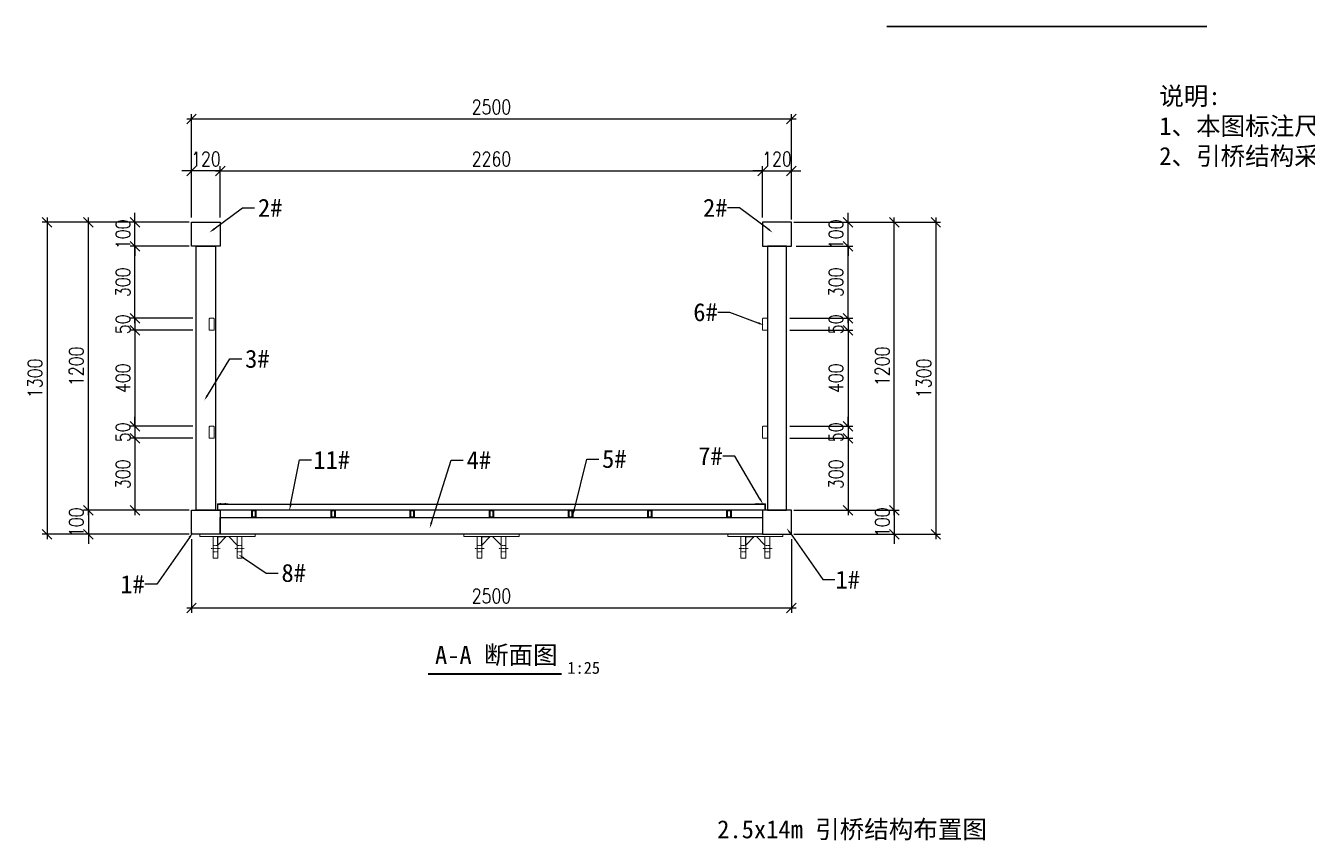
# Model space of a CAD drawing. Header units: millimetres. Extents: x 11827 to 862553, y 15071 to 134256.
# Drawn here: x 679003 to 689686, y 85042 to 91832 of the extents above; entities that cross this region are included whole.
import ezdxf
from ezdxf import colors
from ezdxf.entities.mleader import LeaderData, LeaderLine
from ezdxf.math import Vec2, Vec3

# ---------------------------------------------------------------- set-up
doc = ezdxf.new("R2010")
doc.units = ezdxf.units.MM
doc.linetypes.add('DASHDOT', pattern=[1, 0.5, -0.25, 0, -0.25])
for name, color, linetype, lineweight in [('图框', 7, 'Continuous', 13), ('型材', 7, 'Continuous', 15), ('结构', 52, 'Continuous', 18)]:
    doc.layers.add(name, color=color, linetype=linetype, lineweight=lineweight)
for name, color, linetype in [('打印图框', 255, 'Continuous'), ('文字', 7, 'Continuous'), ('标注', 9, 'Continuous'), ('铝横梁', 220, 'Continuous'), ('铝通', 4, 'Continuous'), ('面板', 44, 'Continuous')]:
    doc.layers.add(name, color=color, linetype=linetype)
doc.styles.add('Arial', font='')
doc.styles.add('HZTXT', font='txtw.shx', dxfattribs={"width": 0.8, "bigfont": 'hztxtw.shx'})
doc.styles.get('Arial').set_extended_font_data('STXihei')
doc.dimstyles.new('DIM-40-SC0.5', dxfattribs={"dimscale": 40, "dimtxt": 3, "dimasz": 2, "dimexe": 1, "dimexo": 1, "dimgap": 1, "dimtad": 1, "dimdec": 1, "dimlfac": 0.5, "dimdsep": 46, "dimtxsty": 'HZTXT', "dimblk": 'OBLIQUE', "dimcen": 0, "dimdle": 1, "dimclrd": 9, "dimclre": 9, "dimclrt": 2, "dimadec": 1, "dimazin": 0, "dimtfac": 1, "dimtdec": 1, "dimtix": 1, "dimtmove": 2, "dimatfit": 3, "dimldrblk": 'OBLIQUE', "dimfxl": 10, "dimtolj": 1, "dimtzin": 0, "dimarcsym": 1})

# ---------------------------------------------------------------- blocks, each defined once
blk = doc.blocks.new('_Oblique')
at = {"color": 0, "linetype": 'ByBlock', "lineweight": -2}
blk.add_line((-0.5, -0.5), (0.5, 0.5), dxfattribs=at)
blk = doc.blocks.new('*D749')
at = {"layer": 'Defpoints', "color": 0, "transparency": 16777216}
for p in [(680385, 90621), (680385, 90193, 0), (680625, 90193, 0)]:
    blk.add_point(p, dxfattribs=at)
at = {"layer": '标注', "color": 9, "lineweight": -2, "transparency": 16777216}
for p, q in [((680385, 90621), (680305, 90621)), ((680385, 90233), (680385, 90661)), ((680625, 90621), (680385, 90621)), ((680625, 90233), (680625, 90661)), ((680625, 90621), (680705, 90621))]:
    blk.add_line(p, q, dxfattribs=at)
at = {"layer": '标注', "color": 9, "lineweight": -2, "transparency": 16777216, "xscale": 80, "yscale": 80, "zscale": 80}
blk.add_blockref('_Oblique', (680385, 90621), dxfattribs=at)
at = {"layer": '标注', "color": 9, "lineweight": -2, "transparency": 16777216, "xscale": 80, "yscale": 80, "zscale": 80, "rotation": 180}
blk.add_blockref('_Oblique', (680625, 90621), dxfattribs=at)
at = {"layer": '标注', "color": 2, "transparency": 16777216, "insert": (680505, 90721), "char_height": 120, "attachment_point": 5, "style": 'HZTXT'}
blk.add_mtext('\\A1;120', dxfattribs=at)
blk = doc.blocks.new('*D750')
at = {"layer": 'Defpoints', "color": 0, "transparency": 16777216}
for p in [(685145, 90621), (680625, 90193), (685145, 90193)]:
    blk.add_point(p, dxfattribs=at)
at = {"layer": '标注', "color": 9, "lineweight": -2, "transparency": 16777216}
for p, q in [((680585, 90621), (685185, 90621)), ((680625, 90233), (680625, 90661)), ((685145, 90233), (685145, 90661))]:
    blk.add_line(p, q, dxfattribs=at)
at = {"layer": '标注', "color": 9, "lineweight": -2, "transparency": 16777216, "xscale": 80, "yscale": 80, "zscale": 80, "rotation": 180}
blk.add_blockref('_Oblique', (680625, 90621), dxfattribs=at)
at = {"layer": '标注', "color": 9, "lineweight": -2, "transparency": 16777216, "xscale": 80, "yscale": 80, "zscale": 80}
blk.add_blockref('_Oblique', (685145, 90621), dxfattribs=at)
at = {"layer": '标注', "color": 2, "transparency": 16777216, "insert": (682885, 90721), "char_height": 120, "attachment_point": 5, "style": 'HZTXT'}
blk.add_mtext('\\A1;2260', dxfattribs=at)
blk = doc.blocks.new('*D751')
at = {"layer": 'Defpoints', "color": 0, "transparency": 16777216}
for p in [(685385, 90621), (685145, 90193, 0), (685385, 90175)]:
    blk.add_point(p, dxfattribs=at)
at = {"layer": '标注', "color": 9, "lineweight": -2, "transparency": 16777216}
for p, q in [((685145, 90621), (685065, 90621)), ((685145, 90233), (685145, 90661)), ((685145, 90621), (685385, 90621)), ((685385, 90215), (685385, 90661)), ((685385, 90621), (685465, 90621))]:
    blk.add_line(p, q, dxfattribs=at)
at = {"layer": '标注', "color": 9, "lineweight": -2, "transparency": 16777216, "xscale": 80, "yscale": 80, "zscale": 80}
blk.add_blockref('_Oblique', (685145, 90621), dxfattribs=at)
at = {"layer": '标注', "color": 9, "lineweight": -2, "transparency": 16777216, "xscale": 80, "yscale": 80, "zscale": 80, "rotation": 180}
blk.add_blockref('_Oblique', (685385, 90621), dxfattribs=at)
at = {"layer": '标注', "color": 2, "transparency": 16777216, "insert": (685265, 90721), "char_height": 120, "attachment_point": 5, "style": 'HZTXT'}
blk.add_mtext('\\A1;120', dxfattribs=at)
blk = doc.blocks.new('*D752')
at = {"layer": 'Defpoints', "color": 0, "transparency": 16777216}
for p in [(685385, 91055), (680385, 90193), (685385, 90193)]:
    blk.add_point(p, dxfattribs=at)
at = {"layer": '标注', "color": 9, "lineweight": -2, "transparency": 16777216}
for p, q in [((680345, 91055), (685425, 91055)), ((680385, 90233), (680385, 91095)), ((685385, 90233), (685385, 91095))]:
    blk.add_line(p, q, dxfattribs=at)
at = {"layer": '标注', "color": 9, "lineweight": -2, "transparency": 16777216, "xscale": 80, "yscale": 80, "zscale": 80, "rotation": 180}
blk.add_blockref('_Oblique', (680385, 91055), dxfattribs=at)
at = {"layer": '标注', "color": 9, "lineweight": -2, "transparency": 16777216, "xscale": 80, "yscale": 80, "zscale": 80}
blk.add_blockref('_Oblique', (685385, 91055), dxfattribs=at)
at = {"layer": '标注', "color": 2, "transparency": 16777216, "insert": (682885, 91155), "char_height": 120, "attachment_point": 5, "style": 'HZTXT'}
blk.add_mtext('\\A1;2500', dxfattribs=at)
blk = doc.blocks.new('*D753')
at = {"layer": 'Defpoints', "color": 0, "transparency": 16777216}
for p in [(680385, 87593), (685385, 87593), (685385, 86979)]:
    blk.add_point(p, dxfattribs=at)
at = {"layer": '标注', "color": 9, "lineweight": -2, "transparency": 16777216}
for p, q in [((680385, 87553), (680385, 86939)), ((685385, 87553), (685385, 86939)), ((680345, 86979), (685425, 86979))]:
    blk.add_line(p, q, dxfattribs=at)
at = {"layer": '标注', "color": 9, "lineweight": -2, "transparency": 16777216, "xscale": 80, "yscale": 80, "zscale": 80, "rotation": 180}
blk.add_blockref('_Oblique', (680385, 86979), dxfattribs=at)
at = {"layer": '标注', "color": 9, "lineweight": -2, "transparency": 16777216, "xscale": 80, "yscale": 80, "zscale": 80}
blk.add_blockref('_Oblique', (685385, 86979), dxfattribs=at)
at = {"layer": '标注', "color": 2, "transparency": 16777216, "insert": (682885, 87079), "char_height": 120, "attachment_point": 5, "style": 'HZTXT'}
blk.add_mtext('\\A1;2500', dxfattribs=at)
blk = doc.blocks.new('*D754')
at = {"layer": 'Defpoints', "color": 0, "transparency": 16777216}
for p in [(685365, 90193), (686243, 90193), (685365, 87793)]:
    blk.add_point(p, dxfattribs=at)
at = {"layer": '标注', "color": 9, "lineweight": -2, "transparency": 16777216}
for p, q in [((685405, 90193), (686283, 90193)), ((686243, 87753), (686243, 90233)), ((685405, 87793), (686283, 87793))]:
    blk.add_line(p, q, dxfattribs=at)
at = {"layer": '标注', "color": 9, "lineweight": -2, "transparency": 16777216, "xscale": 80, "yscale": 80, "zscale": 80}
for p, rotation in [((686243, 90193), 90), ((686243, 87793), 270)]:
    blk.add_blockref('_Oblique', p, dxfattribs=dict(at, rotation=rotation))
at = {"layer": '标注', "color": 2, "transparency": 16777216, "insert": (686143, 88993), "char_height": 120, "attachment_point": 5, "rotation": 90, "style": 'HZTXT'}
blk.add_mtext('\\A1;1200', dxfattribs=at)
blk = doc.blocks.new('*D755')
at = {"layer": 'Defpoints', "color": 0, "transparency": 16777216}
for p in [(685365, 90193, 0), (685365, 87593, 0), (686589, 87593)]:
    blk.add_point(p, dxfattribs=at)
at = {"layer": '标注', "color": 9, "lineweight": -2, "transparency": 16777216}
for p, q in [((685405, 90193), (686629, 90193)), ((686589, 90233), (686589, 87553)), ((685405, 87593), (686629, 87593))]:
    blk.add_line(p, q, dxfattribs=at)
at = {"layer": '标注', "color": 9, "lineweight": -2, "transparency": 16777216, "xscale": 80, "yscale": 80, "zscale": 80}
for p, rotation in [((686589, 90193), 90), ((686589, 87593), 270)]:
    blk.add_blockref('_Oblique', p, dxfattribs=dict(at, rotation=rotation))
at = {"layer": '标注', "color": 2, "transparency": 16777216, "insert": (686489, 88893), "char_height": 120, "attachment_point": 5, "rotation": 90, "style": 'HZTXT'}
blk.add_mtext('\\A1;1300', dxfattribs=at)
blk = doc.blocks.new('*D756')
at = {"layer": 'Defpoints', "color": 0, "transparency": 16777216}
for p in [(685365, 87793, 0), (685365, 87593, 0), (686243, 87593)]:
    blk.add_point(p, dxfattribs=at)
at = {"layer": '标注', "color": 9, "lineweight": -2, "transparency": 16777216}
for p, q in [((686243, 87793), (686243, 87873)), ((685405, 87793), (686283, 87793)), ((686243, 87793), (686243, 87593)), ((685405, 87593), (686283, 87593)), ((686243, 87593), (686243, 87513))]:
    blk.add_line(p, q, dxfattribs=at)
at = {"layer": '标注', "color": 9, "lineweight": -2, "transparency": 16777216, "xscale": 80, "yscale": 80, "zscale": 80}
for p, rotation in [((686243, 87793), 270), ((686243, 87593), 90)]:
    blk.add_blockref('_Oblique', p, dxfattribs=dict(at, rotation=rotation))
at = {"layer": '标注', "color": 2, "transparency": 16777216, "insert": (686143, 87693), "char_height": 120, "attachment_point": 5, "rotation": 90, "style": 'HZTXT'}
blk.add_mtext('\\A1;100', dxfattribs=at)
blk = doc.blocks.new('*D757')
at = {"layer": 'Defpoints', "color": 0, "transparency": 16777216}
for p in [(679526, 90193), (680405, 90193), (680405, 87793)]:
    blk.add_point(p, dxfattribs=at)
at = {"layer": '标注', "color": 9, "lineweight": -2, "transparency": 16777216}
for p, q in [((680365, 90193), (679486, 90193)), ((679526, 87753), (679526, 90233)), ((680365, 87793), (679486, 87793))]:
    blk.add_line(p, q, dxfattribs=at)
at = {"layer": '标注', "color": 9, "lineweight": -2, "transparency": 16777216, "xscale": 80, "yscale": 80, "zscale": 80}
for p, rotation in [((679526, 90193), 90), ((679526, 87793), 270)]:
    blk.add_blockref('_Oblique', p, dxfattribs=dict(at, rotation=rotation))
at = {"layer": '标注', "color": 2, "transparency": 16777216, "insert": (679426, 88993), "char_height": 120, "attachment_point": 5, "rotation": 90, "style": 'HZTXT'}
blk.add_mtext('\\A1;1200', dxfattribs=at)
blk = doc.blocks.new('*D758')
at = {"layer": 'Defpoints', "color": 0, "transparency": 16777216}
for p in [(679913, 90193), (680405, 90193), (680405, 89993)]:
    blk.add_point(p, dxfattribs=at)
at = {"layer": '标注', "color": 9, "lineweight": -2, "transparency": 16777216}
for p, q in [((679913, 90193), (679913, 90273)), ((680365, 90193), (679873, 90193)), ((679913, 89993), (679913, 90193)), ((680365, 89993), (679873, 89993)), ((679913, 89993), (679913, 89913))]:
    blk.add_line(p, q, dxfattribs=at)
at = {"layer": '标注', "color": 9, "lineweight": -2, "transparency": 16777216, "xscale": 80, "yscale": 80, "zscale": 80}
for p, rotation in [((679913, 90193), 270), ((679913, 89993), 90)]:
    blk.add_blockref('_Oblique', p, dxfattribs=dict(at, rotation=rotation))
at = {"layer": '标注', "color": 2, "transparency": 16777216, "insert": (679813, 90093), "char_height": 120, "attachment_point": 5, "rotation": 90, "style": 'HZTXT'}
blk.add_mtext('\\A1;100', dxfattribs=at)
blk = doc.blocks.new('*D759')
at = {"layer": 'Defpoints', "color": 0, "transparency": 16777216}
for p in [(680405, 90193, 0), (679181, 87593), (680405, 87593, 0)]:
    blk.add_point(p, dxfattribs=at)
at = {"layer": '标注', "color": 9, "lineweight": -2, "transparency": 16777216}
for p, q in [((680365, 90193), (679141, 90193)), ((679181, 90233), (679181, 87553)), ((680365, 87593), (679141, 87593))]:
    blk.add_line(p, q, dxfattribs=at)
at = {"layer": '标注', "color": 9, "lineweight": -2, "transparency": 16777216, "xscale": 80, "yscale": 80, "zscale": 80}
for p, rotation in [((679181, 90193), 90), ((679181, 87593), 270)]:
    blk.add_blockref('_Oblique', p, dxfattribs=dict(at, rotation=rotation))
at = {"layer": '标注', "color": 2, "transparency": 16777216, "insert": (679081, 88893), "char_height": 120, "attachment_point": 5, "rotation": 90, "style": 'HZTXT'}
blk.add_mtext('\\A1;1300', dxfattribs=at)
blk = doc.blocks.new('*D760')
at = {"layer": 'Defpoints', "color": 0, "transparency": 16777216}
for p in [(679913, 89993), (680405, 89993, 0), (680437, 89393)]:
    blk.add_point(p, dxfattribs=at)
at = {"layer": '标注', "color": 9, "lineweight": -2, "transparency": 16777216}
for p, q in [((680365, 89993), (679873, 89993)), ((679913, 89353), (679913, 90033)), ((680397, 89393), (679873, 89393))]:
    blk.add_line(p, q, dxfattribs=at)
at = {"layer": '标注', "color": 9, "lineweight": -2, "transparency": 16777216, "xscale": 80, "yscale": 80, "zscale": 80}
for p, rotation in [((679913, 89993), 90), ((679913, 89393), 270)]:
    blk.add_blockref('_Oblique', p, dxfattribs=dict(at, rotation=rotation))
at = {"layer": '标注', "color": 2, "transparency": 16777216, "insert": (679813, 89693), "char_height": 120, "attachment_point": 5, "rotation": 90, "style": 'HZTXT'}
blk.add_mtext('\\A1;300', dxfattribs=at)
blk = doc.blocks.new('*D761')
at = {"layer": 'Defpoints', "color": 0, "transparency": 16777216}
for p in [(680437, 88393, 0), (679913, 87793), (680405, 87793, 0)]:
    blk.add_point(p, dxfattribs=at)
at = {"layer": '标注', "color": 9, "lineweight": -2, "transparency": 16777216}
for p, q in [((680397, 88393), (679873, 88393)), ((679913, 88433), (679913, 87753)), ((680365, 87793), (679873, 87793))]:
    blk.add_line(p, q, dxfattribs=at)
at = {"layer": '标注', "color": 9, "lineweight": -2, "transparency": 16777216, "xscale": 80, "yscale": 80, "zscale": 80}
for p, rotation in [((679913, 88393), 90), ((679913, 87793), 270)]:
    blk.add_blockref('_Oblique', p, dxfattribs=dict(at, rotation=rotation))
at = {"layer": '标注', "color": 2, "transparency": 16777216, "insert": (679813, 88093), "char_height": 120, "attachment_point": 5, "rotation": 90, "style": 'HZTXT'}
blk.add_mtext('\\A1;300', dxfattribs=at)
blk = doc.blocks.new('*D762')
at = {"layer": 'Defpoints', "color": 0, "transparency": 16777216}
for p in [(680437, 89393), (679913, 89293), (680437, 89293)]:
    blk.add_point(p, dxfattribs=at)
at = {"layer": '标注', "color": 9, "lineweight": -2, "transparency": 16777216}
for p, q in [((679913, 89393), (679913, 89473)), ((680397, 89393), (679873, 89393)), ((679913, 89393), (679913, 89293)), ((680397, 89293), (679873, 89293)), ((679913, 89293), (679913, 89213))]:
    blk.add_line(p, q, dxfattribs=at)
at = {"layer": '标注', "color": 9, "lineweight": -2, "transparency": 16777216, "xscale": 80, "yscale": 80, "zscale": 80}
for p, rotation in [((679913, 89393), 270), ((679913, 89293), 90)]:
    blk.add_blockref('_Oblique', p, dxfattribs=dict(at, rotation=rotation))
at = {"layer": '标注', "color": 2, "transparency": 16777216, "insert": (679813, 89343), "char_height": 120, "attachment_point": 5, "rotation": 90, "style": 'HZTXT'}
blk.add_mtext('\\A1;50', dxfattribs=at)
blk = doc.blocks.new('*D763')
at = {"layer": 'Defpoints', "color": 0, "transparency": 16777216}
for p in [(680437, 88493), (679913, 88393), (680437, 88393)]:
    blk.add_point(p, dxfattribs=at)
at = {"layer": '标注', "color": 9, "lineweight": -2, "transparency": 16777216}
for p, q in [((679913, 88493), (679913, 88573)), ((680397, 88493), (679873, 88493)), ((679913, 88493), (679913, 88393)), ((680397, 88393), (679873, 88393)), ((679913, 88393), (679913, 88313))]:
    blk.add_line(p, q, dxfattribs=at)
at = {"layer": '标注', "color": 9, "lineweight": -2, "transparency": 16777216, "xscale": 80, "yscale": 80, "zscale": 80}
for p, rotation in [((679913, 88493), 270), ((679913, 88393), 90)]:
    blk.add_blockref('_Oblique', p, dxfattribs=dict(at, rotation=rotation))
at = {"layer": '标注', "color": 2, "transparency": 16777216, "insert": (679813, 88443), "char_height": 120, "attachment_point": 5, "rotation": 90, "style": 'HZTXT'}
blk.add_mtext('\\A1;50', dxfattribs=at)
blk = doc.blocks.new('*D764')
at = {"layer": 'Defpoints', "color": 0, "transparency": 16777216}
for p in [(680405, 87793, 0), (679526, 87593), (680405, 87593, 0)]:
    blk.add_point(p, dxfattribs=at)
at = {"layer": '标注', "color": 9, "lineweight": -2, "transparency": 16777216}
for p, q in [((679526, 87793), (679526, 87873)), ((680365, 87793), (679486, 87793)), ((679526, 87793), (679526, 87593)), ((680365, 87593), (679486, 87593)), ((679526, 87593), (679526, 87513))]:
    blk.add_line(p, q, dxfattribs=at)
at = {"layer": '标注', "color": 9, "lineweight": -2, "transparency": 16777216, "xscale": 80, "yscale": 80, "zscale": 80}
for p, rotation in [((679526, 87793), 270), ((679526, 87593), 90)]:
    blk.add_blockref('_Oblique', p, dxfattribs=dict(at, rotation=rotation))
at = {"layer": '标注', "color": 2, "transparency": 16777216, "insert": (679426, 87693), "char_height": 120, "attachment_point": 5, "rotation": 90, "style": 'HZTXT'}
blk.add_mtext('\\A1;100', dxfattribs=at)
blk = doc.blocks.new('*D765')
at = {"layer": 'Defpoints', "color": 0, "transparency": 16777216}
for p in [(680437, 89293), (679913, 88493), (680437, 88493, 0)]:
    blk.add_point(p, dxfattribs=at)
at = {"layer": '标注', "color": 9, "lineweight": -2, "transparency": 16777216}
for p, q in [((679913, 89333), (679913, 88453)), ((680397, 89293), (679873, 89293)), ((680397, 88493), (679873, 88493))]:
    blk.add_line(p, q, dxfattribs=at)
at = {"layer": '标注', "color": 9, "lineweight": -2, "transparency": 16777216, "xscale": 80, "yscale": 80, "zscale": 80}
for p, rotation in [((679913, 89293), 90), ((679913, 88493), 270)]:
    blk.add_blockref('_Oblique', p, dxfattribs=dict(at, rotation=rotation))
at = {"layer": '标注', "color": 2, "transparency": 16777216, "insert": (679813, 88893), "char_height": 120, "attachment_point": 5, "rotation": 90, "style": 'HZTXT'}
blk.add_mtext('\\A1;400', dxfattribs=at)
blk = doc.blocks.new('*D766')
at = {"layer": 'Defpoints', "color": 0, "transparency": 16777216}
for p in [(685385, 90193, 0), (685857, 90193), (685385, 89993, 0)]:
    blk.add_point(p, dxfattribs=at)
at = {"layer": '标注', "color": 9, "lineweight": -2, "transparency": 16777216}
for p, q in [((685857, 90193), (685857, 90273)), ((685425, 90193), (685897, 90193)), ((685857, 89993), (685857, 90193)), ((685425, 89993), (685897, 89993)), ((685857, 89993), (685857, 89913))]:
    blk.add_line(p, q, dxfattribs=at)
at = {"layer": '标注', "color": 9, "lineweight": -2, "transparency": 16777216, "xscale": 80, "yscale": 80, "zscale": 80}
for p, rotation in [((685857, 90193), 270), ((685857, 89993), 90)]:
    blk.add_blockref('_Oblique', p, dxfattribs=dict(at, rotation=rotation))
at = {"layer": '标注', "color": 2, "transparency": 16777216, "insert": (685757, 90093), "char_height": 120, "attachment_point": 5, "rotation": 90, "style": 'HZTXT'}
blk.add_mtext('\\A1;100', dxfattribs=at)
blk = doc.blocks.new('*D767')
at = {"layer": 'Defpoints', "color": 0, "transparency": 16777216}
for p in [(685385, 89993), (685857, 89993), (685333, 89393)]:
    blk.add_point(p, dxfattribs=at)
at = {"layer": '标注', "color": 9, "lineweight": -2, "transparency": 16777216}
for p, q in [((685425, 89993), (685897, 89993)), ((685857, 89353), (685857, 90033)), ((685373, 89393), (685897, 89393))]:
    blk.add_line(p, q, dxfattribs=at)
at = {"layer": '标注', "color": 9, "lineweight": -2, "transparency": 16777216, "xscale": 80, "yscale": 80, "zscale": 80}
for p, rotation in [((685857, 89993), 90), ((685857, 89393), 270)]:
    blk.add_blockref('_Oblique', p, dxfattribs=dict(at, rotation=rotation))
at = {"layer": '标注', "color": 2, "transparency": 16777216, "insert": (685757, 89693), "char_height": 120, "attachment_point": 5, "rotation": 90, "style": 'HZTXT'}
blk.add_mtext('\\A1;300', dxfattribs=at)
blk = doc.blocks.new('*D768')
at = {"layer": 'Defpoints', "color": 0, "transparency": 16777216}
for p in [(685333, 88393, 0), (685365, 87793, 0), (685857, 87793)]:
    blk.add_point(p, dxfattribs=at)
at = {"layer": '标注', "color": 9, "lineweight": -2, "transparency": 16777216}
for p, q in [((685373, 88393), (685897, 88393)), ((685857, 88433), (685857, 87753)), ((685405, 87793), (685897, 87793))]:
    blk.add_line(p, q, dxfattribs=at)
at = {"layer": '标注', "color": 9, "lineweight": -2, "transparency": 16777216, "xscale": 80, "yscale": 80, "zscale": 80}
for p, rotation in [((685857, 88393), 90), ((685857, 87793), 270)]:
    blk.add_blockref('_Oblique', p, dxfattribs=dict(at, rotation=rotation))
at = {"layer": '标注', "color": 2, "transparency": 16777216, "insert": (685757, 88093), "char_height": 120, "attachment_point": 5, "rotation": 90, "style": 'HZTXT'}
blk.add_mtext('\\A1;300', dxfattribs=at)
blk = doc.blocks.new('*D769')
at = {"layer": 'Defpoints', "color": 0, "transparency": 16777216}
for p in [(685333, 89393), (685333, 89293), (685857, 89293)]:
    blk.add_point(p, dxfattribs=at)
at = {"layer": '标注', "color": 9, "lineweight": -2, "transparency": 16777216}
for p, q in [((685857, 89393), (685857, 89473)), ((685373, 89393), (685897, 89393)), ((685857, 89393), (685857, 89293)), ((685373, 89293), (685897, 89293)), ((685857, 89293), (685857, 89213))]:
    blk.add_line(p, q, dxfattribs=at)
at = {"layer": '标注', "color": 9, "lineweight": -2, "transparency": 16777216, "xscale": 80, "yscale": 80, "zscale": 80}
for p, rotation in [((685857, 89393), 270), ((685857, 89293), 90)]:
    blk.add_blockref('_Oblique', p, dxfattribs=dict(at, rotation=rotation))
at = {"layer": '标注', "color": 2, "transparency": 16777216, "insert": (685757, 89343), "char_height": 120, "attachment_point": 5, "rotation": 90, "style": 'HZTXT'}
blk.add_mtext('\\A1;50', dxfattribs=at)
blk = doc.blocks.new('*D770')
at = {"layer": 'Defpoints', "color": 0, "transparency": 16777216}
for p in [(685333, 88493), (685333, 88393), (685857, 88393)]:
    blk.add_point(p, dxfattribs=at)
at = {"layer": '标注', "color": 9, "lineweight": -2, "transparency": 16777216}
for p, q in [((685857, 88493), (685857, 88573)), ((685373, 88493), (685897, 88493)), ((685857, 88493), (685857, 88393)), ((685373, 88393), (685897, 88393)), ((685857, 88393), (685857, 88313))]:
    blk.add_line(p, q, dxfattribs=at)
at = {"layer": '标注', "color": 9, "lineweight": -2, "transparency": 16777216, "xscale": 80, "yscale": 80, "zscale": 80}
for p, rotation in [((685857, 88493), 270), ((685857, 88393), 90)]:
    blk.add_blockref('_Oblique', p, dxfattribs=dict(at, rotation=rotation))
at = {"layer": '标注', "color": 2, "transparency": 16777216, "insert": (685757, 88443), "char_height": 120, "attachment_point": 5, "rotation": 90, "style": 'HZTXT'}
blk.add_mtext('\\A1;50', dxfattribs=at)
blk = doc.blocks.new('*D771')
at = {"layer": 'Defpoints', "color": 0, "transparency": 16777216}
for p in [(685333, 89293), (685333, 88493, 0), (685857, 88493)]:
    blk.add_point(p, dxfattribs=at)
at = {"layer": '标注', "color": 9, "lineweight": -2, "transparency": 16777216}
for p, q in [((685857, 89333), (685857, 88453)), ((685373, 89293), (685897, 89293)), ((685373, 88493), (685897, 88493))]:
    blk.add_line(p, q, dxfattribs=at)
at = {"layer": '标注', "color": 9, "lineweight": -2, "transparency": 16777216, "xscale": 80, "yscale": 80, "zscale": 80}
for p, rotation in [((685857, 89293), 90), ((685857, 88493), 270)]:
    blk.add_blockref('_Oblique', p, dxfattribs=dict(at, rotation=rotation))
at = {"layer": '标注', "color": 2, "transparency": 16777216, "insert": (685757, 88893), "char_height": 120, "attachment_point": 5, "rotation": 90, "style": 'HZTXT'}
blk.add_mtext('\\A1;400', dxfattribs=at)
blk = doc.blocks.new('*U746')
for points in [[(30, -20), (-30, -20), (-30, 20), (30, 20)], [(24, -14), (-24, -14), (-24, 14), (24, 14)]]:
    blk.add_lwpolyline(points, close=True)
blk = doc.blocks.new('*U743')
at = {"color": 0, "linetype": 'ByBlock', "lineweight": -2, "transparency": 16777216}
for p in [(0, 3960), (0, 3300), (0, 2640), (0, 1980), (0, 1320), (0, 660), (0, 0)]:
    blk.add_blockref('*U746', p, dxfattribs=at)
blk = doc.blocks.new('*U744')
blk.add_lwpolyline([(-10, 80), (-80, 10), (-80, 80)], close=True)
at = {"layer": '图框'}
for points in [[(-120, -100), (-80, -100), (-80, 80), (-120, 80)], [(10, 80), (80, 10), (80, 80)], [(120, -100), (80, -100), (80, 80), (120, 80)]]:
    blk.add_lwpolyline(points, close=True, dxfattribs=at)
at = {"layer": '结构', "color": 1, "linetype": 'DASHDOT', "ltscale": 10}
for p, q in [((-60, -20), (-140, -20)), ((140, -20), (60, -20))]:
    blk.add_line(p, q, dxfattribs=at)
at = {"layer": '结构', "color": 3}
blk.add_lwpolyline([(-230, 100), (230, 100), (230, 80), (-230, 80)], close=True, dxfattribs=at)
at = {"layer": '结构', "color": 1, "linetype": 'DASHDOT', "ltscale": 10}
for points in [[(-120, -47), (-80, -47), (-80, 7), (-120, 7)], [(120, -47), (80, -47), (80, 7), (120, 7)]]:
    blk.add_lwpolyline(points, close=True, dxfattribs=at)
blk = doc.blocks.new('*U745')
at = {"color": 0, "linetype": 'ByBlock', "lineweight": -2, "transparency": 16777216}
for p in [(0, 0), (2200, 0), (4400, 0)]:
    blk.add_blockref('*U744', p, dxfattribs=at)

msp = doc.modelspace()

# ---------------------------------------------------------------- linework, layer by layer
at = {"const_width": 15}
for points in [[(686178.86, 91824.72), (688848.04, 91824.72)], [(682356.87, 86428.58), (683470.65, 86428.58)]]:
    msp.add_lwpolyline(points, dxfattribs=at)
at = {"layer": '型材'}
for points in [[(680567.93, 89292.93, 0.41421356), (680572.93, 89297.93), (680572.93, 89387.93, 0.41421356), (680567.93, 89392.93), (680537.93, 89392.93, 0.41421356), (680532.93, 89387.93), (680532.93, 89297.93, 0.41421356), (680537.93, 89292.93)], [(685149.96, 89292.93, -0.41421356), (685144.96, 89297.93), (685144.96, 89387.93, -0.41421356), (685149.96, 89392.93), (685179.96, 89392.93, -0.41421356), (685184.96, 89387.93), (685184.96, 89297.93, -0.41421356), (685179.96, 89292.93)]]:
    msp.add_lwpolyline(points, format="xyb", close=True, dxfattribs=at)
at = {"layer": '型材', "elevation": 0}
for points in [[(680567.93, 88392.93, 0.41421356), (680572.93, 88397.93), (680572.93, 88487.93, 0.41421356), (680567.93, 88492.93), (680537.93, 88492.93, 0.41421356), (680532.93, 88487.93), (680532.93, 88397.93, 0.41421356), (680537.93, 88392.93)], [(685149.96, 88392.93, -0.41421356), (685144.96, 88397.93), (685144.96, 88487.93, -0.41421356), (685149.96, 88492.93), (685179.96, 88492.93, -0.41421356), (685184.96, 88487.93), (685184.96, 88397.93, -0.41421356), (685179.96, 88392.93)]]:
    msp.add_lwpolyline(points, format="xyb", close=True, dxfattribs=at)
at = {"layer": '型材', "color": 4, "elevation": 0}
for points in [[(680622.84, 87849.06, 0.41421361), (680621.71, 87849.06), (680619.84, 87847.2, -0.19891239), (680619.28, 87846.96), (680602.93, 87846.96, 0.41421356), (680600.93, 87844.96), (680600.93, 87799.96, 0.41421356), (680601.93, 87798.96), (680603.93, 87798.96, 0.41421356), (680604.93, 87799.96), (680604.93, 87842.96), (680690.33, 87842.96, 0.66564413), (680690.76, 87843.98, 0.20073668), (680683.64, 87846.96), (680672.59, 87846.96, -0.19891239), (680672.03, 87847.2), (680670.16, 87849.06, 0.41421361), (680669.03, 87849.06), (680667.5, 87847.53, -0.41421362), (680666.37, 87847.53), (680664.84, 87849.06, 0.41421361), (680663.71, 87849.06), (680661.84, 87847.2, -0.19891239), (680661.28, 87846.96), (680630.59, 87846.96, -0.19891239), (680630.03, 87847.2), (680628.16, 87849.06, 0.41421361), (680627.03, 87849.06), (680625.5, 87847.53, -0.41421362), (680624.37, 87847.53)], [(685147.06, 87849.06, -0.41421361), (685148.19, 87849.06), (685150.05, 87847.2, 0.19891239), (685150.61, 87846.96), (685166.96, 87846.96, -0.41421356), (685168.96, 87844.96), (685168.96, 87799.96, -0.41421356), (685167.96, 87798.96), (685165.96, 87798.96, -0.41421356), (685164.96, 87799.96), (685164.96, 87842.96), (685079.56, 87842.96, -0.66564413), (685079.13, 87843.98, -0.20073668), (685086.25, 87846.96), (685097.3, 87846.96, 0.19891239), (685097.87, 87847.2), (685099.73, 87849.06, -0.41421361), (685100.86, 87849.06), (685102.39, 87847.53, 0.41421362), (685103.52, 87847.53), (685105.06, 87849.06, -0.41421361), (685106.19, 87849.06), (685108.05, 87847.2, 0.19891239), (685108.61, 87846.96), (685139.3, 87846.96, 0.19891239), (685139.87, 87847.2), (685141.73, 87849.06, -0.41421361), (685142.86, 87849.06), (685144.39, 87847.53, 0.41421362), (685145.52, 87847.53)]]:
    msp.add_lwpolyline(points, format="xyb", close=True, dxfattribs=at)
at = {"layer": '铝横梁', "color": 6}
for points in [[(680424.93, 89992.96), (680584.93, 89992.96), (680584.93, 87792.96), (680424.93, 87792.96)], [(685344.96, 89992.96), (685184.96, 89992.96), (685184.96, 87792.96), (685344.96, 87792.96)]]:
    msp.add_lwpolyline(points, close=True, dxfattribs=at)
at = {"layer": '铝横梁', "color": 11, "elevation": 0}
msp.add_lwpolyline([(680624.93, 87592.96), (680624.93, 87732.96), (685144.96, 87732.96), (685144.96, 87592.96)], close=True, dxfattribs=at)
at = {"layer": '铝通'}
for points in [[(680384.93, 89992.96), (680384.93, 90192.96), (680624.93, 90192.96), (680624.93, 89992.96), (680384.93, 89992.96)], [(685384.96, 89992.96), (685384.96, 90192.96), (685144.96, 90192.96), (685144.96, 89992.96), (685384.96, 89992.96)], [(680384.93, 87592.96), (680384.93, 87792.96), (680624.93, 87792.96), (680624.93, 87592.96), (680384.93, 87592.96)], [(685384.96, 87592.96), (685384.96, 87792.96), (685144.96, 87792.96), (685144.96, 87592.96), (685384.96, 87592.96)]]:
    msp.add_lwpolyline(points, dxfattribs=at)
at = {"layer": '面板', "elevation": 0}
msp.add_lwpolyline([(680604.93, 87792.96), (680604.93, 87842.96), (685164.96, 87842.96), (685164.96, 87792.96)], close=True, dxfattribs=at)

# ---------------------------------------------------------------- block references
at = {"xscale": -1, "rotation": 270}
msp.add_blockref('*U743', (680904.98, 87762.96, 0), dxfattribs=at)
msp.add_blockref('*U745', (680684.93, 87492.96))

# ---------------------------------------------------------------- texts
at = {"layer": '打印图框', "color": 6, "attachment_point": 1, "style": 'Arial'}
for s, width, gutter_width, heights, insert, char_height in [('A-A 断面图', 1456.9888, 12.5, [2.501110429875553e-12], (682414.36, 86661.35, 0), 150), ('1:25', 732.3615, 18.75, [0], (683518.02, 86529.88), 100), ('2.5x14m 引桥结构布置图', 2727.024, 12.5, [0], (684766.55, 85208.98), 150)]:
    msp.add_mtext_dynamic_manual_height_columns(s, width=width, gutter_width=gutter_width, heights=heights, dxfattribs=dict(at, insert=insert, char_height=char_height))
at = {"layer": '文字', "color": 0, "insert": (689994.68, 90986.96), "char_height": 150, "attachment_point": 5, "style": 'Arial'}
msp.add_mtext_dynamic_manual_height_columns('\\pxql;说明:\\P1、本图标注尺寸以mm为单位。\\P2、引桥结构采用6061-T6铝合金。', width=3086.8183, gutter_width=12.5, heights=[0], dxfattribs=at)

# ---------------------------------------------------------------- dimensions: what is measured, and where the dimension line sits
at = {"layer": '标注'}
for base, p1, p2, picture, middle in [((685384.96, 91055.41), (680384.93, 90192.96), (685384.96, 90192.96), '*D752', (682884.95, 91155.41)), ((685144.96, 90620.87), (680624.93, 90192.96), (685144.96, 90192.96), '*D750', (682884.95, 90720.87)), ((685384.96, 90620.87, 0), (685144.96, 90192.96), (685384.96, 90174.96, 0), '*D751', (685264.96, 90720.87, 0)), ((685384.96, 86979.18), (680384.93, 87592.96), (685384.96, 87592.96), '*D753', (682884.95, 87079.18))]:
    dim = msp.add_linear_dim(base=base, p1=p1, p2=p2, dimstyle='DIM-40-SC0.5', dxfattribs=at)
    dim.commit()
    dim.dimension.update_dxf_attribs({"geometry": picture, "text_midpoint": middle})
for base, p1, p2, angle, picture, middle in [((680384.93, 90620.87, 0), (680624.93, 90192.96), (680384.93, 90192.96), 180, '*D749', (680504.93, 90720.87, 0)), ((679912.64, 90192.96, 0), (680405.03, 89992.96, 0), (680405.03, 90192.96, 0), 90, '*D758', (679812.64, 90092.96, 0)), ((685857.25, 90192.96, 0), (685384.96, 89992.96), (685384.96, 90192.96), 90, '*D766', (685757.25, 90092.96, 0)), ((679181.28, 87592.96, 0), (680405.03, 90192.96, 0), (680405.03, 87592.96, 0), 90, '*D759', (679081.28, 88892.96, 0)), ((679526.45, 90192.96, 0), (680405.03, 87792.96, 0), (680405.03, 90192.96, 0), 90, '*D757', (679426.45, 88992.96, 0)), ((686243.44, 90192.96, 0), (685364.86, 87792.96, 0), (685364.86, 90192.96, 0), 90, '*D754', (686143.44, 88992.96, 0)), ((686588.61, 87592.96, 0), (685364.86, 90192.96, 0), (685364.86, 87592.96, 0), 90, '*D755', (686488.61, 88892.96, 0)), ((679912.64, 89992.96), (680436.93, 89392.93), (680405.03, 89992.96, 0), 90, '*D760', (679812.64, 89692.94)), ((685857.25, 89992.96), (685332.96, 89392.93), (685384.96, 89992.96), 90, '*D767', (685757.25, 89692.94)), ((679912.64, 89292.93), (680436.93, 89392.93), (680436.93, 89292.93), 90, '*D762', (679812.64, 89342.93)), ((685857.25, 89292.93), (685332.96, 89392.93), (685332.96, 89292.93), 90, '*D769', (685757.25, 89342.93)), ((679912.64, 88492.93), (680436.93, 89292.93), (680436.93, 88492.93, 0), 90, '*D765', (679812.64, 88892.93)), ((685857.25, 88492.93), (685332.96, 89292.93), (685332.96, 88492.93, 0), 90, '*D771', (685757.25, 88892.93)), ((679912.64, 88392.93, 0), (680436.93, 88492.93, 0), (680436.93, 88392.93, 0), 90, '*D763', (679812.64, 88442.93, 0)), ((685857.25, 88392.93, 0), (685332.96, 88492.93, 0), (685332.96, 88392.93, 0), 90, '*D770', (685757.25, 88442.93, 0)), ((679912.64, 87792.96), (680436.93, 88392.93, 0), (680405.03, 87792.96, 0), 90, '*D761', (679812.64, 88092.95)), ((685857.25, 87792.96), (685332.96, 88392.93, 0), (685364.86, 87792.96, 0), 90, '*D768', (685757.25, 88092.95)), ((679526.45, 87592.96), (680405.03, 87792.96, 0), (680405.03, 87592.96, 0), 90, '*D764', (679426.45, 87692.96)), ((686243.44, 87592.96), (685364.86, 87792.96, 0), (685364.86, 87592.96, 0), 90, '*D756', (686143.44, 87692.96))]:
    dim = msp.add_linear_dim(base=base, p1=p1, p2=p2, angle=angle, dimstyle='DIM-40-SC0.5', dxfattribs=at)
    dim.commit()
    dim.dimension.update_dxf_attribs({"geometry": picture, "text_midpoint": middle})

# ---------------------------------------------------------------- leaders
at = {"layer": '标注', "color": 6}
ml = msp.add_multileader_mtext('Standard', dxfattribs=at)
ml.set_content('2#', color=6, style='Arial')
ml.set_leader_properties(color=9)
ml.build(insert=Vec2(0, 0))
ml.multileader.update_dxf_attribs({"dogleg_length": 100, "arrow_head_size": 50})
ctx = ml.context
ctx.base_point, ctx.char_height, ctx.arrow_head_size, ctx.landing_gap_size, ctx.plane_origin = Vec3(680910.57, 90314.01, 0), 150, 50, 1, Vec3(680810.57, 90777.74, 0)
ctx.text_align_type = 2
notes = []
notes.append((ctx, [(0, (1, 1, 0), (680810.57, 90314.01, 0), (1, 0), 100, [(0, [(680534.68, 90107.88, 0)], 0, [])])]))
ctx.mtext.insert, ctx.mtext.alignment, ctx.mtext.flow_direction = Vec3(681143.29, 90389.01, 0), 3, 5
ml = msp.add_multileader_mtext('Standard', dxfattribs=at)
ml.set_content('2#', color=6, style='Arial')
ml.set_leader_properties(color=9)
ml.build(insert=Vec2(0, 0))
ml.multileader.update_dxf_attribs({"dogleg_length": 100, "arrow_head_size": 50})
ctx = ml.context
ctx.base_point, ctx.char_height, ctx.arrow_head_size, ctx.landing_gap_size, ctx.plane_origin = Vec3(684620.02, 90314.01, 0), 150, 50, 1, Vec3(683953.75, 90777.74, 0)
ctx.text_align_type = 2
notes.append((ctx, [(0, (1, 1, 0), (684953.75, 90314.01, 0), (-1, 0), 100, [(0, [(685229.63, 90107.88, 0)], 0, [])])]))
ctx.mtext.insert, ctx.mtext.alignment, ctx.mtext.flow_direction = Vec3(684852.75, 90389.01, 0), 3, 5
ml = msp.add_multileader_mtext('Standard', dxfattribs=at)
ml.set_content('6#', color=6, style='Arial')
ml.set_leader_properties(color=9)
ml.build(insert=Vec2(0, 0))
ml.multileader.update_dxf_attribs({"dogleg_length": 100, "arrow_head_size": 50})
ctx = ml.context
ctx.base_point, ctx.char_height, ctx.arrow_head_size, ctx.landing_gap_size, ctx.plane_origin = Vec3(684546.12, 89442.29), 150, 50, 1, Vec3(685432.96, 90708.91)
ctx.text_align_type = 2
notes.append((ctx, [(1, (1, 1, 0), (684872.42, 89442.29), (-1, 0), 100, [(0, [(685155.9, 89335.9)], 0, [])])]))
ctx.mtext.insert, ctx.mtext.alignment, ctx.mtext.flow_direction = Vec3(684771.42, 89519.1), 3, 5
ml = msp.add_multileader_mtext('Standard', dxfattribs=at)
ml.set_content('3#', color=6, style='Arial')
ml.set_leader_properties(color=9)
ml.build(insert=Vec2(0, 0))
ml.multileader.update_dxf_attribs({"dogleg_length": 100, "arrow_head_size": 50})
ctx = ml.context
ctx.base_point, ctx.char_height, ctx.arrow_head_size, ctx.landing_gap_size, ctx.plane_origin = Vec3(680804.17, 89053.69), 150, 50, 1, Vec3(677703.16, 89517.42)
ctx.text_align_type = 2
notes.append((ctx, [(0, (1, 1, 0), (680704.17, 89053.69), (1, 0), 100, [(0, [(680491.21, 88707.76)], 0, [])])]))
ctx.mtext.insert, ctx.mtext.alignment, ctx.mtext.flow_direction = Vec3(681035.89, 89130.5), 3, 5
ml = msp.add_multileader_mtext('Standard', dxfattribs=at)
ml.set_content('11#', color=6, style='Arial')
ml.set_leader_properties(color=9)
ml.build(insert=Vec2(0, 0))
ml.multileader.update_dxf_attribs({"dogleg_length": 100, "arrow_head_size": 50})
ctx = ml.context
ctx.base_point, ctx.char_height, ctx.arrow_head_size, ctx.landing_gap_size, ctx.plane_origin = Vec3(681385.15, 88212.4), 150, 50, 1, Vec3(683252.73, 88994.39)
ctx.text_align_type = 2
notes.append((ctx, [(0, (1, 1, 0), (681285.15, 88212.4), (1, 0), 100, [(0, [(681201.09, 87789.11)], 0, [])])]))
ctx.mtext.insert, ctx.mtext.alignment, ctx.mtext.flow_direction = Vec3(681706.63, 88287.4), 3, 5
ml = msp.add_multileader_mtext('Standard', dxfattribs=at)
ml.set_content('4#', color=6, style='Arial')
ml.set_leader_properties(color=9)
ml.build(insert=Vec2(0, 0))
ml.multileader.update_dxf_attribs({"dogleg_length": 100, "arrow_head_size": 50})
ctx = ml.context
ctx.base_point, ctx.char_height, ctx.arrow_head_size, ctx.landing_gap_size, ctx.plane_origin = Vec3(682648.29, 88210.73), 150, 50, 1, Vec3(685280.26, 88815.95)
ctx.text_align_type = 2
notes.append((ctx, [(0, (1, 1, 0), (682548.29, 88210.73), (1, 0), 100, [(0, [(682370.66, 87643.74)], 0, [])])]))
ctx.mtext.insert, ctx.mtext.alignment, ctx.mtext.flow_direction = Vec3(682882.02, 88285.73), 3, 5
ml = msp.add_multileader_mtext('Standard', dxfattribs=at)
ml.set_content('5#', color=6, style='Arial')
ml.set_leader_properties(color=9)
ml.build(insert=Vec2(0, 0))
ml.multileader.update_dxf_attribs({"dogleg_length": 100, "arrow_head_size": 50})
ctx = ml.context
ctx.base_point, ctx.char_height, ctx.arrow_head_size, ctx.landing_gap_size, ctx.plane_origin = Vec3(683780.62, 88219.34, 0), 150, 50, 1, Vec3(685616.62, 88957.84, 0)
ctx.text_align_type = 2
notes.append((ctx, [(0, (1, 1, 0), (683680.62, 88219.34, 0), (1, 0), 100, [(0, [(683564.98, 87752.57, 0)], 0, [])])]))
ctx.mtext.insert, ctx.mtext.alignment, ctx.mtext.flow_direction = Vec3(684011.14, 88296.15, 0), 3, 5
ml = msp.add_multileader_mtext('Standard', dxfattribs=at)
ml.set_content('7#', color=6, style='Arial')
ml.set_leader_properties(color=9)
ml.build(insert=Vec2(0, 0))
ml.multileader.update_dxf_attribs({"dogleg_length": 100, "arrow_head_size": 50})
ctx = ml.context
ctx.base_point, ctx.char_height, ctx.arrow_head_size, ctx.landing_gap_size, ctx.plane_origin = Vec3(684588.33, 88242.98), 150, 50, 1, Vec3(685766.95, 89505.63)
ctx.text_align_type = 2
notes.append((ctx, [(1, (1, 1, 0), (684913.62, 88242.98), (-1, 0), 100, [(0, [(685148.35, 87844.7)], 0, [])])]))
ctx.mtext.insert, ctx.mtext.alignment, ctx.mtext.flow_direction = Vec3(684812.62, 88319.79), 3, 5
ml = msp.add_multileader_mtext('Standard', dxfattribs=at)
ml.set_content('1#', color=6, style='Arial')
ml.set_leader_properties(color=9)
ml.build(insert=Vec2(0, 0))
ml.multileader.update_dxf_attribs({"dogleg_length": 100, "arrow_head_size": 50})
ctx = ml.context
ctx.base_point, ctx.char_height, ctx.arrow_head_size, ctx.landing_gap_size, ctx.plane_origin = Vec3(679785.17, 87176.88, 0), 150, 50, 1, Vec3(679266.14, 88033.47, 0)
ctx.text_align_type = 2
notes.append((ctx, [(0, (1, 1, 0), (680096.4, 87176.88, 0), (-1, 0), 100, [(0, [(680397.86, 87607.94, 0)], 0, [])])]))
ctx.mtext.insert, ctx.mtext.alignment, ctx.mtext.flow_direction = Vec3(679995.4, 87251.88, 0), 3, 5
ml = msp.add_multileader_mtext('Standard', dxfattribs=at)
ml.set_content('1#', color=6, style='Arial')
ml.set_leader_properties(color=9)
ml.build(insert=Vec2(0, 0))
ml.multileader.update_dxf_attribs({"dogleg_length": 100, "arrow_head_size": 50})
ctx = ml.context
ctx.base_point, ctx.char_height, ctx.arrow_head_size, ctx.landing_gap_size, ctx.plane_origin = Vec3(685746.33, 87214.5, 0), 150, 50, 1, Vec3(682476.6, 88071.09, 0)
ctx.text_align_type = 2
notes.append((ctx, [(0, (1, 1, 0), (685646.33, 87214.5, 0), (1, 0), 100, [(0, [(685344.88, 87645.56, 0)], 0, [])])]))
ctx.mtext.insert, ctx.mtext.alignment, ctx.mtext.flow_direction = Vec3(685956.57, 87289.5, 0), 3, 5
ml = msp.add_multileader_mtext('Standard', dxfattribs=at)
ml.set_content('8#', color=6, style='Arial')
ml.set_leader_properties(color=9)
ml.build(insert=Vec2(0, 0))
ml.multileader.update_dxf_attribs({"dogleg_length": 100, "arrow_head_size": 50})
ctx = ml.context
ctx.base_point, ctx.char_height, ctx.arrow_head_size, ctx.landing_gap_size, ctx.plane_origin = Vec3(681107.08, 87269.15), 150, 50, 1, Vec3(679037.75, -517750.17)
ctx.text_align_type = 2
notes.append((ctx, [(1, (1, 1, 0), (681007.08, 87269.15), (1, 0), 100, [(0, [(680776.26, 87423.81)], 0, [])])]))
ctx.mtext.insert, ctx.mtext.alignment, ctx.mtext.flow_direction = Vec3(681339, 87345.96), 3, 5
for ctx, leaders in notes:
    for number, flags, end, landing, length, lines in leaders:
        leader = LeaderData()
        leader.index, (leader.has_last_leader_line, leader.has_dogleg_vector, leader.attachment_direction) = number, flags
        leader.last_leader_point, leader.dogleg_vector, leader.dogleg_length = Vec3(end), Vec3(landing), length
        for number, points, colour, breaks in lines:
            line = LeaderLine()
            line.index, line.vertices, line.color, line.breaks = number, Vec3.list(points), colors.encode_raw_color(colour), breaks
            leader.lines.append(line)
        ctx.leaders.append(leader)

doc.saveas('drawing.dxf')
